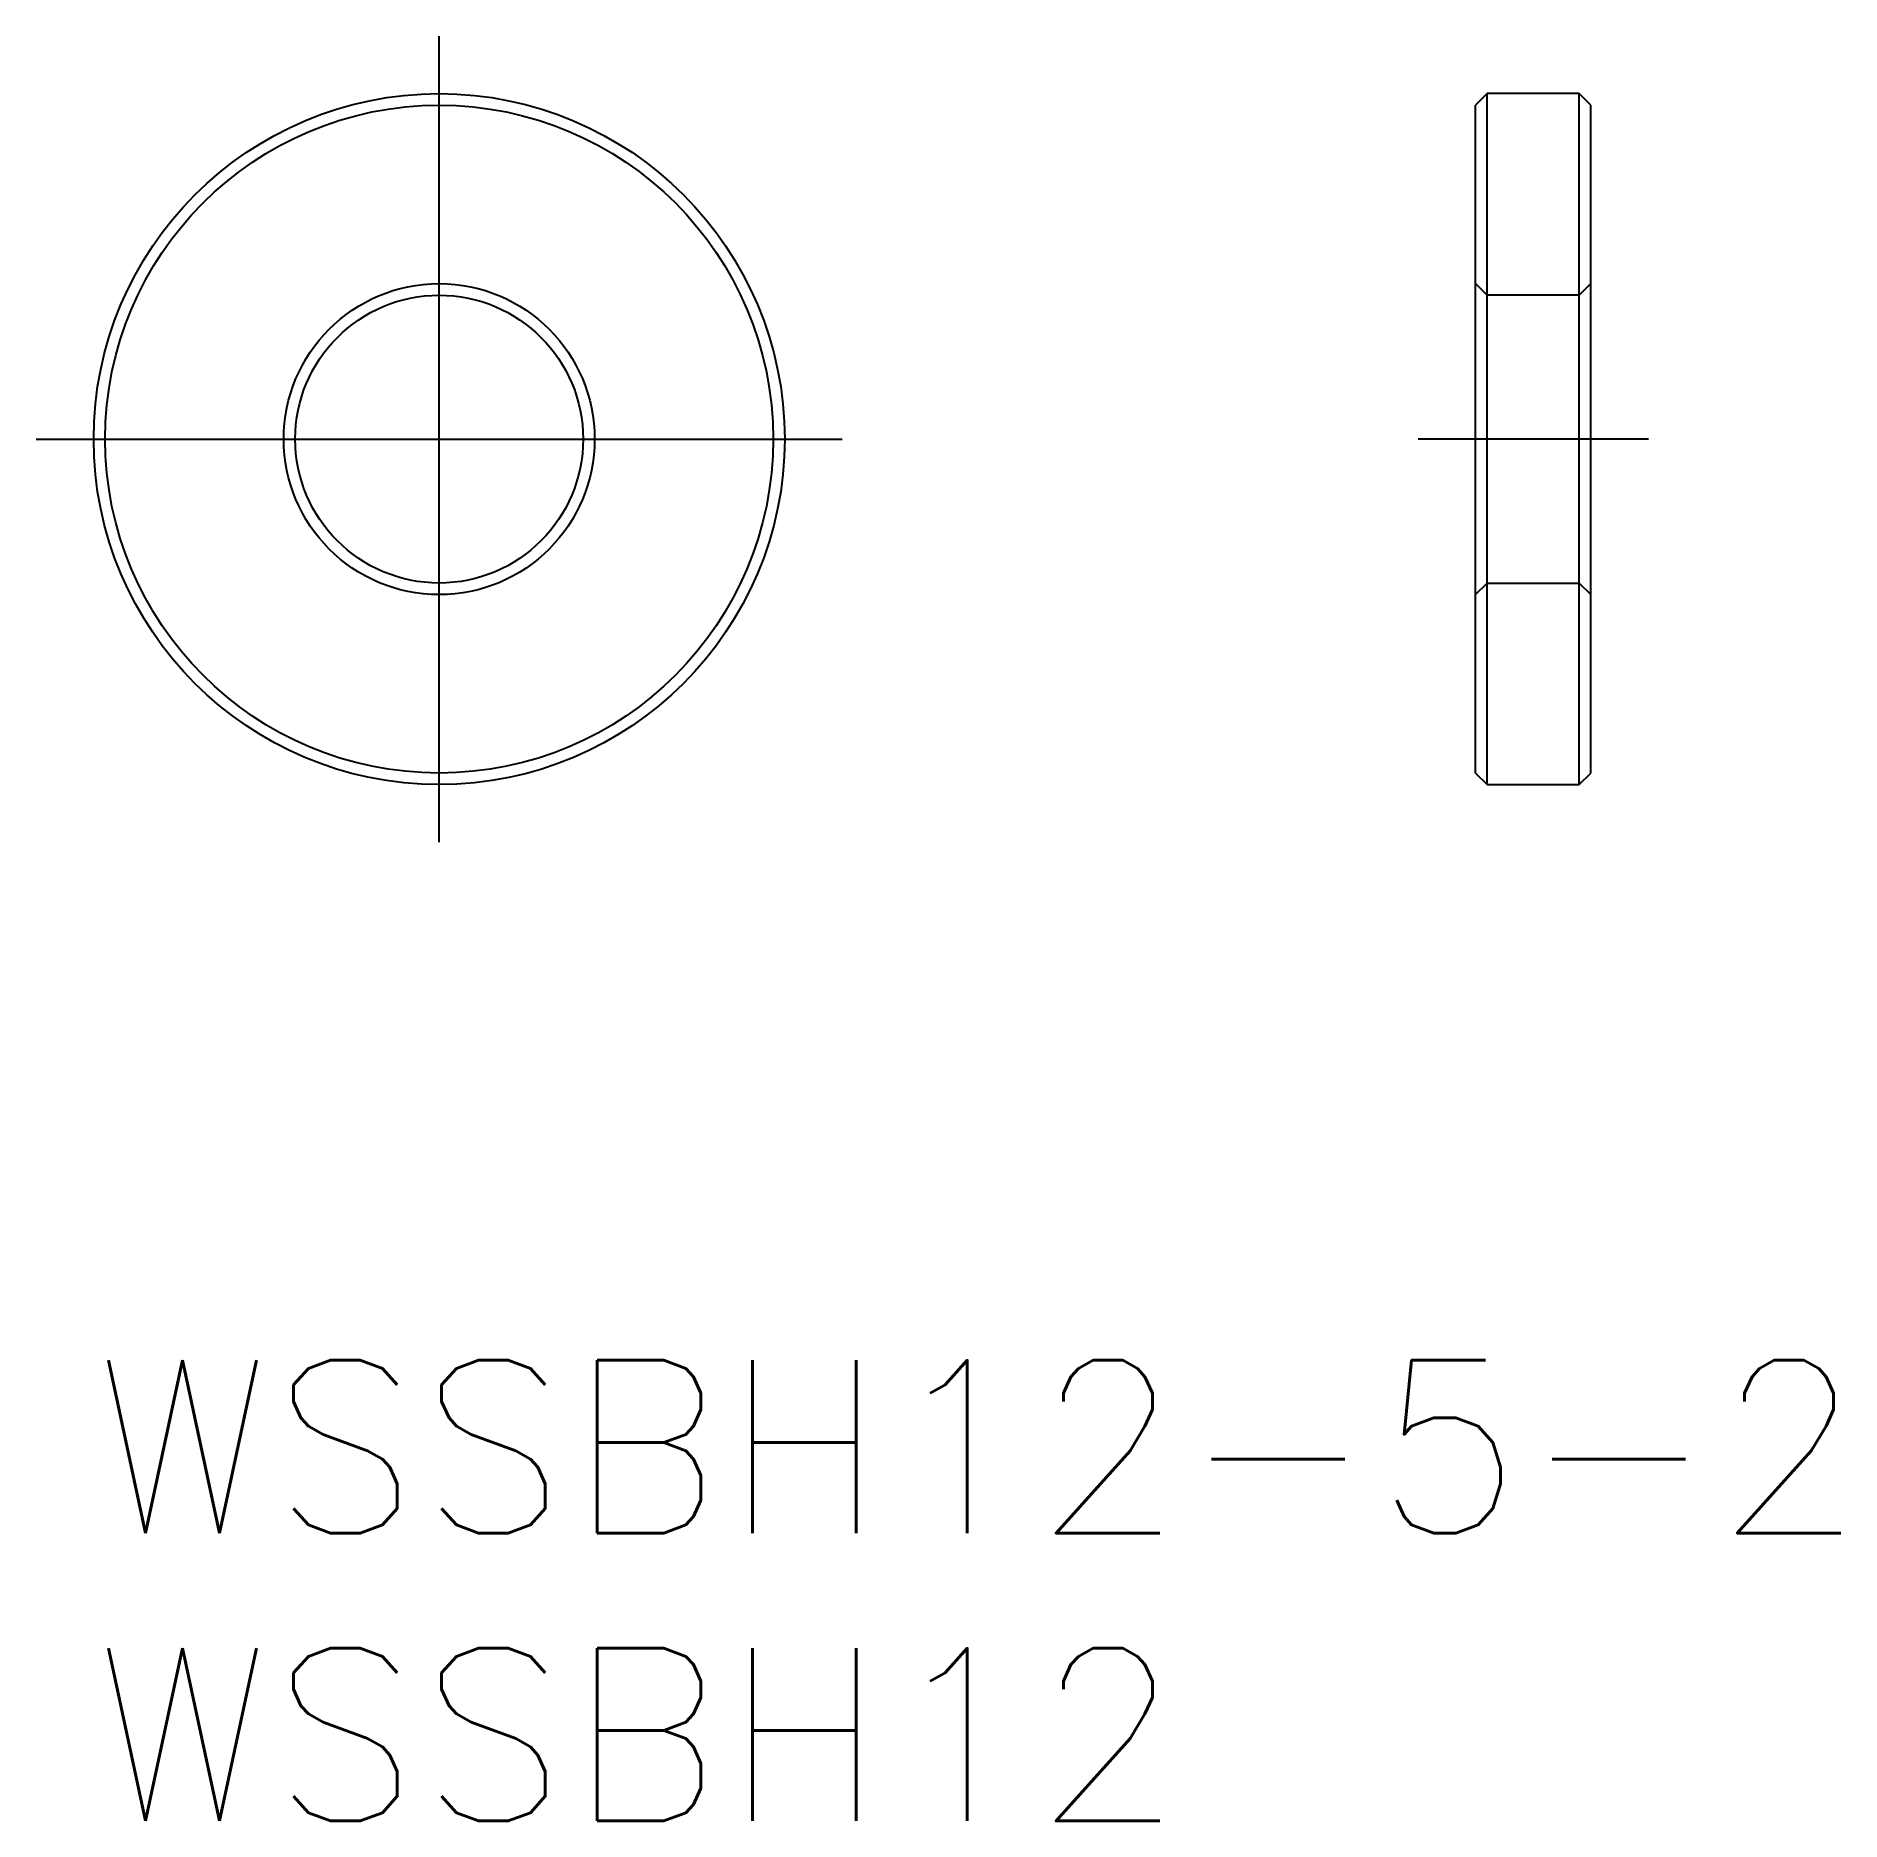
# Model space of a CAD drawing. Extents: x -1 to 30.3, y -8 to 23.
import ezdxf

# ---------------------------------------------------------------- set-up
doc = ezdxf.new("R2010")
doc.units = 0
doc.header["$LTSCALE"] = 0.5
doc.linetypes.add('CENTER', pattern=[50.8, 31.75, -6.35, 6.35, -6.35])
doc.linetypes.add('DASHED', pattern=[19.05, 12.7, -6.35])
for name, color, linetype in [('MSM_CENTER', 1, 'CENTER'), ('MSM_CONTINUOUS', 7, 'CONTINUOUS'), ('MSM_DASHED', 4, 'DASHED'), ('MSM_PART_NUMBER', 7, 'CONTINUOUS')]:
    doc.layers.add(name, color=color, linetype=linetype)
doc.styles.get("Standard").update_dxf_attribs({"font": 'txt.shx', "height": 1, "bigfont": 'bigfont.shx'})

# ---------------------------------------------------------------- blocks, each defined once
blk = doc.blocks.new('*U12')
at = {"layer": 'MSM_PART_NUMBER'}
blk.add_text('WSSBH12-5-2', height=3, dxfattribs=at).set_placement((0, -3))
blk = doc.blocks.new('*U13')
at = {"layer": 'MSM_PART_NUMBER'}
blk.add_text('WSSBH12', height=3, dxfattribs=at).set_placement((0, -8))

msp = doc.modelspace()

# ---------------------------------------------------------------- linework, layer by layer
at = {"layer": 'MSM_CENTER'}
for p, q in [((6, 9), (6, 23)), ((-1, 16), (13, 16)), ((27, 16), (23, 16))]:
    msp.add_line(p, q, dxfattribs=at)
at = {"layer": 'MSM_CONTINUOUS'}
for p, q in [((24.2, 22), (24, 21.8)), ((24.2, 10), (24.2, 22)), ((25.8, 22), (24.2, 22)), ((26, 21.8), (25.8, 22)), ((25.8, 10), (25.8, 22)), ((24, 10.2), (24, 21.8)), ((26, 10.2), (26, 21.8)), ((24, 10.2), (24.2, 10)), ((25.8, 10), (26, 10.2)), ((24.2, 10), (25.8, 10))]:
    msp.add_line(p, q, dxfattribs=at)
for radius in [6, 5.8, 2.7, 2.5]:
    msp.add_circle((6, 16), radius, dxfattribs=at)
at = {"layer": 'MSM_DASHED'}
for p, q in [((24.2, 18.5), (24, 18.7)), ((25.8, 18.5), (24.2, 18.5)), ((26, 18.7), (25.8, 18.5)), ((24, 13.3), (24.2, 13.5)), ((24.2, 13.5), (25.8, 13.5)), ((25.8, 13.5), (26, 13.3))]:
    msp.add_line(p, q, dxfattribs=at)

# ---------------------------------------------------------------- block references
at = {"layer": 'MSM_CONTINUOUS'}
for name in ['*U12', '*U13']:
    msp.add_blockref(name, (0, 0), dxfattribs=at)

doc.saveas('drawing.dxf')
